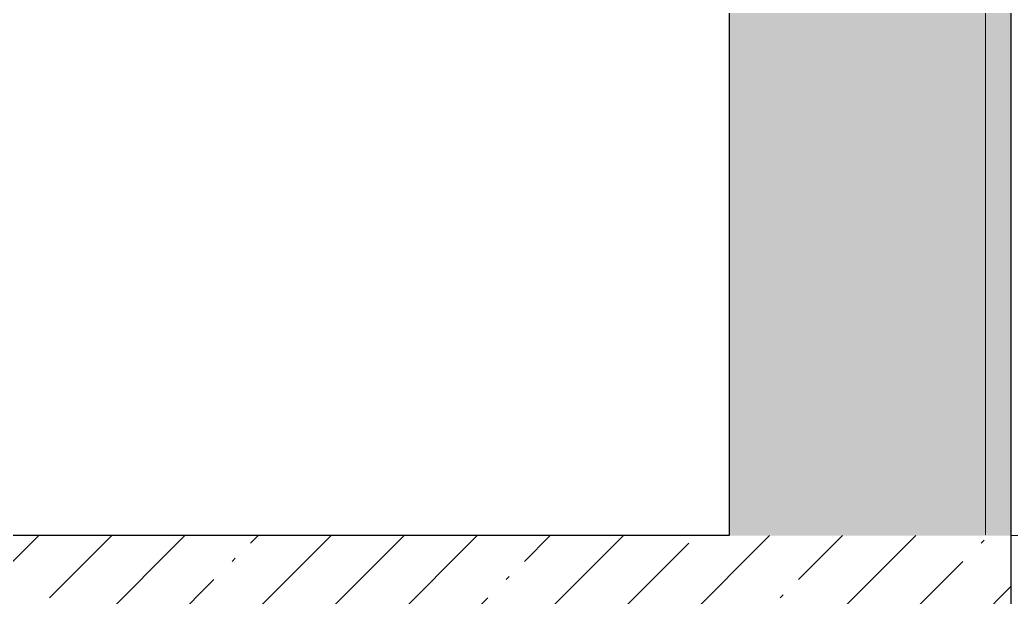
# Model space of a CAD drawing. Header units: millimetres. Extents: x 12986 to 523328, y -9759 to 30092.
# Drawn here: x 64953 to 65727, y 72 to 523 of the extents above; entities that cross this region are included whole.
import ezdxf

# ---------------------------------------------------------------- set-up
doc = ezdxf.new("R2010")
doc.units = ezdxf.units.MM
doc.linetypes.add('50_200_ШТРИХ_1Т_ш5_п1_п1_', pattern=[700.0000000000001, 500.0000000000001, -100, 0, -100])
for name, color, linetype, lineweight in [('A-WALL-1', 7, 'Continuous', 25), ('A-WALL-PATT-1', 7, 'Continuous', 5), ('I-WALL', 7, 'Continuous', 5), ('Оси-2', 7, '50_200_ШТРИХ_1Т_ш5_п1_п1_', 9)]:
    doc.layers.add(name, color=color, linetype=linetype, lineweight=lineweight)
pattern_1 = [(45, (61996.89328478048, 0), (-57.02462636878913, 57.02462636878913), []), (45, (62053.91828478048, 0), (-57.02462636878913, 57.02462636878913), [100.806, -20.161, 3.353, -16.808])]

msp = doc.modelspace()

# ---------------------------------------------------------------- hatches: boundary and pattern name
at = {"layer": 'A-WALL-PATT-1'}
h = msp.add_hatch(dxfattribs=at)
h.set_pattern_fill('FP_1', color=256, style=0, pattern_type=2)
h.set_pattern_definition(pattern_1)
h.paths.add_polyline_path([(65583.68046719136, 119.9999999983787), (65726.89326689916, 119.9999999983787), (65726.89326689916, 7900.000005334789), (65506.89326689915, 7900.000005334789), (65506.89326689915, 119.9999999983787)], flags=0)
h = msp.add_hatch(dxfattribs=at)
h.set_pattern_fill('FP_1', color=256, style=0, pattern_type=2)
h.set_pattern_definition(pattern_1)
h.paths.add_polyline_path([(65583.68046719136, -100.0000000016405), (65726.89326689916, -100.0000000016405), (65726.89326689916, 119.9999999983787), (62106.89328478153, 119.9999999983787), (62106.89328478153, -100.0000000016405)], flags=0)

# ---------------------------------------------------------------- linework, layer by layer
at = {"layer": 'A-WALL-1'}
for p, q in [((65726.89326689916, -100.0000000016405), (65726.89326689916, 7900.000005334781)), ((65506.89326689914, 7680.000005334762), (65506.89326689914, 119.9999999983787)), ((65506.89326689914, 119.9999999983787), (62106.89328478153, 119.9999999983787))]:
    msp.add_line(p, q, dxfattribs=at)
at = {"layer": 'I-WALL'}
msp.add_line((65726.89326689913, 119.9999999983488), (69656.89325040774, 119.9999999983361), dxfattribs=at)
at = {"layer": 'Оси-2'}
msp.add_line((65706.89327796131, -4080.000000001657), (65706.89327796141, 28636.9431610664), dxfattribs=at)

doc.saveas('drawing.dxf')
